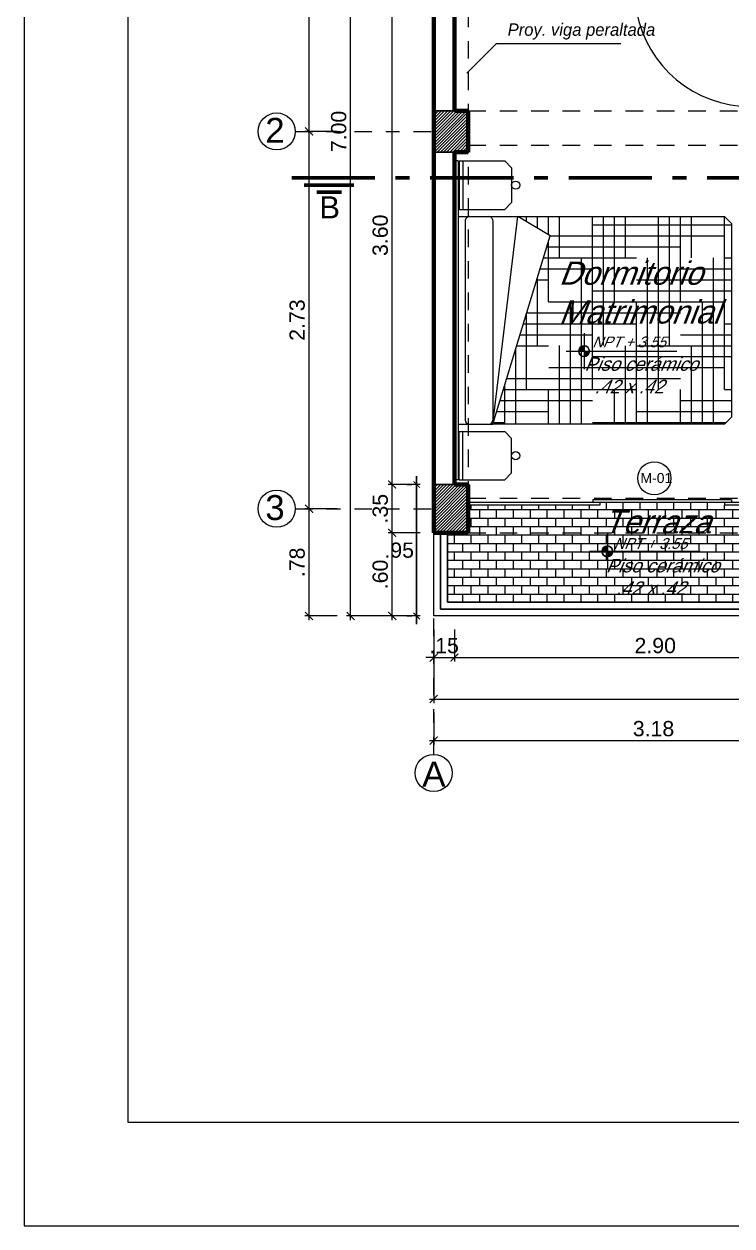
# Model space of a CAD drawing. Header units: millimetres. Extents: x 3779 to 7711, y 1445 to 3132.
# Drawn here: x 3853.56 to 3858.68, y 1460.93 to 1469.61 of the extents above; entities that cross this region are included whole.
import ezdxf

# ---------------------------------------------------------------- set-up
doc = ezdxf.new("R2010")
doc.units = ezdxf.units.MM
doc.header["$PDMODE"] = 3
for name, pattern in [('ACAD_ISO10W100', [18.5, 12, -3, 0.5, -3]), ('DASHDOTX2', [50.8, 25.4, -12.7, 0, -12.7]), ('HIDDEN', [9.525, 6.35, -3.175])]:
    doc.linetypes.add(name, pattern=pattern)
for name, color, linetype, lineweight in [('cotas', 7, 'Continuous', 5), ('EJES', 20, 'DASHDOTX2', 9), ('LINEA-DE-CORTE', 6, 'ACAD_ISO10W100', 60), ('MOBILIARIOS', 151, 'Continuous', 5), ('PERSONA', 7, 'Continuous', 9), ('pluma 0.0', 33, 'Continuous', 0), ('pluma 1', 1, 'Continuous', 9), ('pluma 2.5', 30, 'Continuous', 25), ('pluma 8', 98, 'Continuous', 80), ('proyecciones', 32, 'HIDDEN', 9), ('PUERTAS', 33, 'Continuous', 9), ('TEXTO', 7, 'Continuous', 9), ('TEXTURAS', 35, 'Continuous', 5)]:
    doc.layers.add(name, color=color, linetype=linetype, lineweight=lineweight)
doc.styles.add('nombreambiente', font='stylu.ttf', dxfattribs={"oblique": 20})
doc.styles.get("Standard").update_dxf_attribs({"font": 'arial.ttf'})
doc.styles.add('TIMES', font='arial.ttf', dxfattribs={"height": 0.11})
doc.dimstyles.new('INTERIOR', dxfattribs={"dimtxt": 0.11, "dimasz": 0.0465, "dimexe": 0.0345, "dimexo": 0.195, "dimgap": 0.0295, "dimtad": 2, "dimtih": 1, "dimtoh": 1, "dimzin": 4, "dimdsep": 46, "dimtxsty": 'Standard', "dimblk": 'ARCHTICK', "dimcen": 0, "dimdle": 0.06, "dimclrd": 256, "dimclre": 256, "dimclrt": 256, "dimadec": 0, "dimazin": 0, "dimtfac": 1, "dimtmove": 0, "dimatfit": 3, "dimldrblk": 'ARCHTICK', "dimfxl": 0.0345, "dimtolj": 1, "dimtzin": 0, "dimlwe": 25, "dimarcsym": 0})
doc.dimstyles.new('julio', dxfattribs={"dimtxt": 0.11, "dimasz": 0.057, "dimexe": 0.03, "dimexo": 0.097, "dimgap": 0.0295, "dimtad": 1, "dimzin": 4, "dimdsep": 46, "dimtxsty": 'TIMES', "dimblk": 'ARCHTICK', "dimcen": 0, "dimdle": 0.03, "dimclrd": 256, "dimclre": 256, "dimclrt": 256, "dimadec": 0, "dimazin": 0, "dimtfac": 1, "dimtix": 1, "dimtmove": 2, "dimatfit": 2, "dimldrblk": 'ARCHTICK', "dimfxl": 1, "dimtolj": 1, "dimtzin": 0, "dimlwd": 5, "dimlwe": 5, "dimarcsym": 0})
pattern_1 = [(45, (2.658548, -73.21544), (-0.01122532015, 0.01122532015), [])]

# ---------------------------------------------------------------- blocks, each defined once
blk = doc.blocks.new('cama plaza y media')
at = {"layer": 'pluma 0.0'}
h = blk.add_hatch(dxfattribs=at)
h.set_pattern_fill('HOUND', color=256, scale=0.05)
h.set_pattern_definition([(0, (-1398.54301, -856.4955), (0.3175, 0.079375), [1.27, -0.635]), (90, (-1398.54301, -856.4955), (-0.079375, -0.3175), [1.27, -0.635])])
h.paths.add_polyline_path([(589.6573, 323.637), (591.3299, 323.637), (591.3799, 323.687), (591.3799, 325.087), (591.3299, 325.137), (589.8463, 325.137), (589.8463, 325.1324), (590.0716, 324.9989)])
at = {"layer": 'MOBILIARIOS'}
for p, q in [((589.3799, 325.5389), (589.3799, 323.235)), ((589.4073, 325.5389), (589.3799, 325.5389)), ((589.4073, 325.5389), (589.4073, 323.235)), ((589.413, 325.5389), (589.413, 325.1889)), ((589.413, 325.5389), (589.743, 325.5389)), ((589.413, 325.5389), (589.743, 325.5389)), ((589.4408, 325.5389), (589.4408, 325.1889)), ((589.743, 325.5389), (589.793, 325.4889)), ((589.793, 325.4889), (589.793, 325.2389)), ((589.793, 325.2389), (589.743, 325.1889)), ((589.413, 325.1889), (589.743, 325.1889)), ((589.4073, 325.137), (589.8385, 325.137)), ((589.4573, 325.105), (589.4573, 323.6668)), ((589.4893, 325.137), (589.6273, 325.137)), ((589.6573, 323.637), (589.8385, 325.137)), ((589.6573, 325.107), (589.6573, 323.667)), ((589.8385, 325.137), (591.3299, 325.137)), ((590.0716, 324.9989), (589.8385, 325.137)), ((591.3299, 325.137), (591.3799, 325.087)), ((591.3799, 325.087), (591.3799, 323.687)), ((589.6573, 323.637), (590.0716, 324.9989)), ((591.3799, 323.687), (591.3299, 323.637)), ((589.4073, 323.637), (589.6573, 323.637)), ((589.4872, 323.637), (589.6273, 323.637)), ((591.3299, 323.637), (589.6573, 323.637)), ((589.413, 323.235), (589.413, 323.585)), ((589.413, 323.585), (589.743, 323.585)), ((589.4408, 323.235), (589.4408, 323.585)), ((589.793, 323.535), (589.743, 323.585)), ((589.793, 323.285), (589.793, 323.535)), ((589.743, 323.235), (589.793, 323.285)), ((589.4073, 323.235), (589.3799, 323.235)), ((589.413, 323.235), (589.743, 323.235)), ((589.413, 323.235), (589.743, 323.235))]:
    blk.add_line(p, q, dxfattribs=at)
for centre in [(589.8222, 325.3639), (589.8222, 323.41)]:
    blk.add_circle(centre, 0.0292, dxfattribs=at)
for centre, radius, start, end in [((589.4893, 325.105), 0.032, 90.00005, 180.00008), ((589.6273, 325.107), 0.03, 359.99996, 90.00002), ((589.4873, 323.667), 0.03, 180.37143, 269.88732), ((589.6273, 323.667), 0.03, 270, 0)]:
    blk.add_arc(centre, radius, start, end, dxfattribs=at)
blk = doc.blocks.new('eqwqewr')
at = {"layer": 'PUERTAS'}
for p, q in [((0.1178, 0.7625, 4483.175), (0.0879, 0.7582, 4483.175)), ((0.0879, 0.7582, 4483.175), (0.2051, -0.0706, 4483.175)), ((0.0942, 0.704, 4483.175), (0.0902, 0.693, 4483.175)), ((0.0955, 0.7042, 4483.175), (0.0942, 0.704, 4483.175)), ((0.1005, 0.6591, 4483.175), (0.0942, 0.704, 4483.175)), ((0.1248, 0.713, 4483.175), (0.0949, 0.7087, 4483.175)), ((0.235, -0.0663, 4483.175), (0.1178, 0.7625, 4483.175)), ((0.1254, 0.7084, 4483.175), (0.1268, 0.7086, 4483.175)), ((0.1331, 0.6637, 4483.175), (0.1268, 0.7086, 4483.175)), ((0.1268, 0.7086, 4483.175), (0.1336, 0.6992, 4483.175)), ((0.1336, 0.6992, 4483.175), (0.137, 0.6996, 4483.175)), ((0.1371, 0.6747, 4483.175), (0.1336, 0.6992, 4483.175)), ((0.1374, 0.6969, 4483.175), (0.137, 0.6996, 4483.175)), ((0.1374, 0.6969, 4483.175), (0.1408, 0.6974, 4483.175)), ((0.1401, 0.6779, 4483.175), (0.1374, 0.6969, 4483.175)), ((0.1411, 0.6954, 4483.175), (0.1408, 0.6974, 4483.175)), ((0.1411, 0.6954, 4483.175), (0.1445, 0.6958, 4483.175)), ((0.1432, 0.6804, 4483.175), (0.1411, 0.6954, 4483.175)), ((0.1437, 0.7013, 4483.175), (0.1635, 0.7082, 4483.175)), ((0.1445, 0.6958, 4483.175), (0.1437, 0.7013, 4483.175)), ((0.1466, 0.6809, 4483.175), (0.1445, 0.6958, 4483.175)), ((0.1635, 0.7082, 4483.175), (0.1684, 0.6743, 4483.175)), ((0.0589, 0.6934, 4483.175), (0.0637, 0.6595, 4483.175)), ((0.0799, 0.6922, 4483.175), (0.0589, 0.6934, 4483.175)), ((0.0835, 0.6664, 4483.175), (0.0637, 0.6595, 4483.175)), ((0.0806, 0.6868, 4483.175), (0.0799, 0.6922, 4483.175)), ((0.084, 0.6873, 4483.175), (0.0806, 0.6868, 4483.175)), ((0.0828, 0.6718, 4483.175), (0.0806, 0.6868, 4483.175)), ((0.0862, 0.6723, 4483.175), (0.0828, 0.6718, 4483.175)), ((0.0828, 0.6718, 4483.175), (0.0835, 0.6664, 4483.175)), ((0.0871, 0.6898, 4483.175), (0.0837, 0.6893, 4483.175)), ((0.084, 0.6873, 4483.175), (0.0837, 0.6893, 4483.175)), ((0.0862, 0.6723, 4483.175), (0.084, 0.6873, 4483.175)), ((0.0862, 0.6723, 4483.175), (0.0864, 0.6703, 4483.175)), ((0.0898, 0.6708, 4483.175), (0.0864, 0.6703, 4483.175)), ((0.0902, 0.693, 4483.175), (0.0868, 0.6925, 4483.175)), ((0.0871, 0.6898, 4483.175), (0.0868, 0.6925, 4483.175)), ((0.0898, 0.6708, 4483.175), (0.0871, 0.6898, 4483.175)), ((0.0898, 0.6708, 4483.175), (0.0902, 0.6681, 4483.175)), ((0.0936, 0.6685, 4483.175), (0.0902, 0.693, 4483.175)), ((0.0936, 0.6685, 4483.175), (0.0902, 0.6681, 4483.175)), ((0.1005, 0.6591, 4483.175), (0.0936, 0.6685, 4483.175)), ((0.0987, 0.6817, 4483.175), (0.0987, 0.6817, 4483.175)), ((0.0987, 0.6817, 4483.175), (0.0987, 0.6817, 4483.175)), ((0.1019, 0.6593, 4483.175), (0.1005, 0.6591, 4483.175)), ((0.1318, 0.6635, 4483.175), (0.1331, 0.6637, 4483.175)), ((0.1331, 0.6637, 4483.175), (0.1371, 0.6747, 4483.175)), ((0.1371, 0.6747, 4483.175), (0.1405, 0.6752, 4483.175)), ((0.1401, 0.6779, 4483.175), (0.1435, 0.6784, 4483.175)), ((0.1401, 0.6779, 4483.175), (0.1405, 0.6752, 4483.175)), ((0.1432, 0.6804, 4483.175), (0.1466, 0.6809, 4483.175)), ((0.1432, 0.6804, 4483.175), (0.1435, 0.6784, 4483.175)), ((0.1466, 0.6809, 4483.175), (0.1474, 0.6755, 4483.175)), ((0.1474, 0.6755, 4483.175), (0.1684, 0.6743, 4483.175)), ((-0.5995, -0.0707, 4483.175), (-0.6297, -0.0707, 4483.175)), ((-0.6297, -0.0707, 4483.175), (-0.6297, -0.1273, 4483.175)), ((-0.5995, -0.0707, 4483.175), (-0.5995, -0.1019, 4483.175)), ((0.228, -0.0168, 4483.175), (0.1981, -0.021, 4483.175)), ((0.235, -0.0663, 4483.175), (0.2051, -0.0706, 4483.175)), ((0.2401, -0.0707, 4483.175), (0.2401, -0.1019, 4483.175)), ((0.2401, -0.0707, 4483.175), (0.2703, -0.0707, 4483.175)), ((0.2401, -0.0707, 4483.175), (0.2401, -0.1019, 4483.175)), ((0.2703, -0.0707, 4483.175), (0.2703, -0.1273, 4483.175)), ((-0.5909, -0.1273, 4483.175), (-0.6297, -0.1273, 4483.175)), ((-0.5909, -0.1019, 4483.175), (-0.5995, -0.1019, 4483.175)), ((-0.5909, -0.1019, 4483.175), (-0.5909, -0.1273, 4483.175)), ((0.2315, -0.1019, 4483.175), (0.2401, -0.1019, 4483.175)), ((0.2315, -0.1019, 4483.175), (0.2315, -0.1273, 4483.175)), ((0.2315, -0.1273, 4483.175), (0.2703, -0.1273, 4483.175))]:
    blk.add_line(p, q, dxfattribs=at)
for radius in [0.00461, 0.000461]:
    blk.add_circle((0.2397, -0.0661, 4483.175), radius, dxfattribs=at)
at = {"layer": 'TEXTURAS', "linetype": 'Continuous', "extrusion": (-4.60854e-07, -6.59516e-08, 1)}
for p, q in [((0.0879, 0.7582, 4483.175), (0.1248, 0.713, 4483.175)), ((0.1178, 0.7625, 4483.175), (0.0949, 0.7087, 4483.175)), ((0.1981, -0.021, 4483.175), (0.235, -0.0663, 4483.175)), ((0.228, -0.0168, 4483.175), (0.2051, -0.0706, 4483.175))]:
    blk.add_line(p, q, dxfattribs=at)
at = {"layer": 'TEXTURAS'}
blk.add_arc((0.2406, -0.0678, 4483.175), 0.8401, 100.47523, 180.19864, dxfattribs=at)
blk = doc.blocks.new('iiuyu')
at = {"layer": 'pluma 1', "ltscale": 0.3}
h = blk.add_hatch(color=256, dxfattribs=at)
h.paths.add_polyline_path([(1118.6362, 393.0279, 0.414214), (1118.5977, 392.9893), (1118.6362, 392.9893)])
h.paths.add_polyline_path([(1118.6747, 392.9893), (1118.6362, 392.9893), (1118.6362, 392.9508, 0.414214)])
for p, q in [((1118.6362, 393.1195), (1118.6362, 392.8592)), ((1118.506, 392.9893), (1119.307, 392.9893))]:
    blk.add_line(p, q, dxfattribs=at)
blk.add_circle((1118.6362, 392.9893), 0.0385, dxfattribs=at)
for start, end in [(0, 180), (180, 0)]:
    blk.add_arc((1118.6362, 392.9893), 0.0385, start, end, dxfattribs=at)
blk = doc.blocks.new('_ArchTick')
at = {"color": 0, "linetype": 'ByBlock', "lineweight": 40, "const_width": 0.15}
blk.add_lwpolyline([(-0.5, -0.5), (0.5, 0.5)], dxfattribs=at)
blk = doc.blocks.new('*D319')
at = {"layer": 'cotas', "lineweight": 5, "transparency": 16777216}
for p, q in [((3855.922, 1465.3046), (3855.922, 1472.3646)), ((3856.425, 1472.3346), (3855.892, 1472.3346)), ((3856.425, 1465.3346), (3855.892, 1465.3346))]:
    blk.add_line(p, q, dxfattribs=at)
at = {"layer": 'Defpoints', "color": 0, "transparency": 16777216}
for p in [(3855.922, 1472.3346), (3856.522, 1472.3346), (3856.522, 1465.3346)]:
    blk.add_point(p, dxfattribs=at)
at = {"layer": 'cotas', "lineweight": 5, "transparency": 16777216, "xscale": 0.057, "yscale": 0.057, "zscale": 0.057}
for p, rotation in [((3855.922, 1472.3346), 90), ((3855.922, 1465.3346), 270)]:
    blk.add_blockref('_ArchTick', p, dxfattribs=dict(at, rotation=rotation))
at = {"layer": 'cotas', "transparency": 16777216, "insert": (3855.8363, 1468.8346), "char_height": 0.11, "attachment_point": 5, "rotation": 90, "style": 'TIMES'}
blk.add_mtext('\\A1;7.00', dxfattribs=at)
blk = doc.blocks.new('*D234')
at = {"layer": 'cotas', "lineweight": 5, "transparency": 16777216}
for p, q in [((3855.622, 1468.8046), (3855.622, 1472.3646)), ((3855.825, 1472.3346), (3855.592, 1472.3346)), ((3855.825, 1468.8346), (3855.592, 1468.8346))]:
    blk.add_line(p, q, dxfattribs=at)
at = {"layer": 'Defpoints', "color": 0, "transparency": 16777216}
for p in [(3855.622, 1472.3346), (3855.922, 1472.3346), (3855.922, 1468.8346)]:
    blk.add_point(p, dxfattribs=at)
at = {"layer": 'cotas', "lineweight": 5, "transparency": 16777216, "xscale": 0.057, "yscale": 0.057, "zscale": 0.057}
for p, rotation in [((3855.622, 1472.3346), 90), ((3855.622, 1468.8346), 270)]:
    blk.add_blockref('_ArchTick', p, dxfattribs=dict(at, rotation=rotation))
at = {"layer": 'cotas', "transparency": 16777216, "insert": (3855.5363, 1470.5846), "char_height": 0.11, "attachment_point": 5, "rotation": 90, "style": 'TIMES'}
blk.add_mtext('\\A1;3.50', dxfattribs=at)
blk = doc.blocks.new('*D248')
at = {"layer": 'cotas', "lineweight": 5, "transparency": 16777216}
for p, q in [((3856.522, 1464.6376), (3856.522, 1464.4046)), ((3859.697, 1464.6376), (3859.697, 1464.4046)), ((3856.492, 1464.4346), (3859.727, 1464.4346))]:
    blk.add_line(p, q, dxfattribs=at)
at = {"layer": 'Defpoints', "color": 0, "transparency": 16777216}
for p in [(3856.522, 1464.7346), (3859.697, 1464.7346), (3859.697, 1464.4346)]:
    blk.add_point(p, dxfattribs=at)
at = {"layer": 'cotas', "lineweight": 5, "transparency": 16777216, "xscale": 0.057, "yscale": 0.057, "zscale": 0.057, "rotation": 180}
blk.add_blockref('_ArchTick', (3856.522, 1464.4346), dxfattribs=at)
at = {"layer": 'cotas', "lineweight": 5, "transparency": 16777216, "xscale": 0.057, "yscale": 0.057, "zscale": 0.057}
blk.add_blockref('_ArchTick', (3859.697, 1464.4346), dxfattribs=at)
at = {"layer": 'cotas', "transparency": 16777216, "insert": (3858.1095, 1464.5203), "char_height": 0.11, "attachment_point": 5, "style": 'TIMES'}
blk.add_mtext('\\A1;3.18', dxfattribs=at)
blk = doc.blocks.new('*D250')
at = {"layer": 'cotas', "lineweight": 5, "transparency": 16777216}
for p, q in [((3871.072, 1466.2126), (3871.072, 1464.7046)), ((3856.522, 1465.2376), (3856.522, 1464.7046)), ((3856.492, 1464.7346), (3871.102, 1464.7346))]:
    blk.add_line(p, q, dxfattribs=at)
at = {"layer": 'Defpoints', "color": 0, "transparency": 16777216}
for p in [(3871.072, 1466.3096), (3856.522, 1465.3346), (3871.072, 1464.7346)]:
    blk.add_point(p, dxfattribs=at)
at = {"layer": 'cotas', "lineweight": 5, "transparency": 16777216, "xscale": 0.057, "yscale": 0.057, "zscale": 0.057, "rotation": 180}
blk.add_blockref('_ArchTick', (3856.522, 1464.7346), dxfattribs=at)
at = {"layer": 'cotas', "lineweight": 5, "transparency": 16777216, "xscale": 0.057, "yscale": 0.057, "zscale": 0.057}
blk.add_blockref('_ArchTick', (3871.072, 1464.7346), dxfattribs=at)
at = {"layer": 'cotas', "transparency": 16777216, "insert": (3863.797, 1464.8202), "char_height": 0.11, "attachment_point": 5, "style": 'TIMES'}
blk.add_mtext('\\A1;14.55', dxfattribs=at)
blk = doc.blocks.new('*D251')
at = {"layer": 'cotas', "lineweight": 5, "transparency": 16777216}
for p, q in [((3856.522, 1465.2376), (3856.522, 1465.0046)), ((3856.672, 1465.2376), (3856.672, 1465.0046)), ((3856.522, 1465.0346), (3856.465, 1465.0346)), ((3856.522, 1465.0346), (3856.672, 1465.0346)), ((3856.672, 1465.0346), (3856.729, 1465.0346))]:
    blk.add_line(p, q, dxfattribs=at)
at = {"layer": 'Defpoints', "color": 0, "transparency": 16777216}
for p in [(3856.522, 1465.3346), (3856.672, 1465.3346), (3856.672, 1465.0346)]:
    blk.add_point(p, dxfattribs=at)
at = {"layer": 'cotas', "lineweight": 5, "transparency": 16777216, "xscale": 0.057, "yscale": 0.057, "zscale": 0.057}
blk.add_blockref('_ArchTick', (3856.522, 1465.0346), dxfattribs=at)
at = {"layer": 'cotas', "lineweight": 5, "transparency": 16777216, "xscale": 0.057, "yscale": 0.057, "zscale": 0.057, "rotation": 180}
blk.add_blockref('_ArchTick', (3856.672, 1465.0346), dxfattribs=at)
at = {"layer": 'cotas', "transparency": 16777216, "insert": (3856.597, 1465.1202), "char_height": 0.11, "attachment_point": 5, "style": 'TIMES'}
blk.add_mtext('\\A1;.15', dxfattribs=at)
blk = doc.blocks.new('*D252')
at = {"layer": 'cotas', "lineweight": 5, "transparency": 16777216}
for p, q in [((3856.672, 1465.2376), (3856.672, 1465.0046)), ((3859.572, 1465.2376), (3859.572, 1465.0046)), ((3856.642, 1465.0346), (3859.602, 1465.0346))]:
    blk.add_line(p, q, dxfattribs=at)
at = {"layer": 'Defpoints', "color": 0, "transparency": 16777216}
for p in [(3856.672, 1465.3346), (3859.572, 1465.3346), (3859.572, 1465.0346)]:
    blk.add_point(p, dxfattribs=at)
at = {"layer": 'cotas', "lineweight": 5, "transparency": 16777216, "xscale": 0.057, "yscale": 0.057, "zscale": 0.057, "rotation": 180}
blk.add_blockref('_ArchTick', (3856.672, 1465.0346), dxfattribs=at)
at = {"layer": 'cotas', "lineweight": 5, "transparency": 16777216, "xscale": 0.057, "yscale": 0.057, "zscale": 0.057}
blk.add_blockref('_ArchTick', (3859.572, 1465.0346), dxfattribs=at)
at = {"layer": 'cotas', "transparency": 16777216, "insert": (3858.122, 1465.1202), "char_height": 0.11, "attachment_point": 5, "style": 'TIMES'}
blk.add_mtext('\\A1;2.90', dxfattribs=at)
blk = doc.blocks.new('*D263')
at = {"layer": 'cotas', "lineweight": 5, "transparency": 16777216}
for p, q in [((3855.825, 1466.1096), (3855.592, 1466.1096)), ((3855.622, 1465.3046), (3855.622, 1466.1396)), ((3855.825, 1465.3346), (3855.592, 1465.3346))]:
    blk.add_line(p, q, dxfattribs=at)
at = {"layer": 'Defpoints', "color": 0, "transparency": 16777216}
for p in [(3855.622, 1466.1096), (3855.922, 1466.1096), (3855.922, 1465.3346)]:
    blk.add_point(p, dxfattribs=at)
at = {"layer": 'cotas', "lineweight": 5, "transparency": 16777216, "xscale": 0.057, "yscale": 0.057, "zscale": 0.057}
for p, rotation in [((3855.622, 1466.1096), 90), ((3855.622, 1465.3346), 270)]:
    blk.add_blockref('_ArchTick', p, dxfattribs=dict(at, rotation=rotation))
at = {"layer": 'cotas', "transparency": 16777216, "insert": (3855.5363, 1465.7221), "char_height": 0.11, "attachment_point": 5, "rotation": 90, "style": 'TIMES'}
blk.add_mtext('\\A1;.78', dxfattribs=at)
blk = doc.blocks.new('*D264')
at = {"layer": 'cotas', "lineweight": 5, "transparency": 16777216}
for p, q in [((3855.825, 1468.8346), (3855.592, 1468.8346)), ((3855.622, 1466.0796), (3855.622, 1468.8646)), ((3855.825, 1466.1096), (3855.592, 1466.1096))]:
    blk.add_line(p, q, dxfattribs=at)
at = {"layer": 'Defpoints', "color": 0, "transparency": 16777216}
for p in [(3855.622, 1468.8346), (3855.922, 1468.8346), (3855.922, 1466.1096)]:
    blk.add_point(p, dxfattribs=at)
at = {"layer": 'cotas', "lineweight": 5, "transparency": 16777216, "xscale": 0.057, "yscale": 0.057, "zscale": 0.057}
for p, rotation in [((3855.622, 1468.8346), 90), ((3855.622, 1466.1096), 270)]:
    blk.add_blockref('_ArchTick', p, dxfattribs=dict(at, rotation=rotation))
at = {"layer": 'cotas', "transparency": 16777216, "insert": (3855.5363, 1467.4721), "char_height": 0.11, "attachment_point": 5, "rotation": 90, "style": 'TIMES'}
blk.add_mtext('\\A1;2.73', dxfattribs=at)
blk = doc.blocks.new('*D265')
at = {"layer": 'cotas', "lineweight": 5, "transparency": 16777216}
for p, q in [((3856.425, 1465.9346), (3856.192, 1465.9346)), ((3856.222, 1465.3046), (3856.222, 1465.9646)), ((3856.425, 1465.3346), (3856.192, 1465.3346))]:
    blk.add_line(p, q, dxfattribs=at)
at = {"layer": 'Defpoints', "color": 0, "transparency": 16777216}
for p in [(3856.222, 1465.9346), (3856.522, 1465.9346), (3856.522, 1465.3346)]:
    blk.add_point(p, dxfattribs=at)
at = {"layer": 'cotas', "lineweight": 5, "transparency": 16777216, "xscale": 0.057, "yscale": 0.057, "zscale": 0.057}
for p, rotation in [((3856.222, 1465.9346), 90), ((3856.222, 1465.3346), 270)]:
    blk.add_blockref('_ArchTick', p, dxfattribs=dict(at, rotation=rotation))
at = {"layer": 'cotas', "transparency": 16777216, "insert": (3856.1363, 1465.6346), "char_height": 0.11, "attachment_point": 5, "rotation": 90, "style": 'TIMES'}
blk.add_mtext('\\A1;.60', dxfattribs=at)
blk = doc.blocks.new('*D266')
at = {"layer": 'cotas', "lineweight": 5, "transparency": 16777216}
for p, q in [((3856.222, 1466.2546), (3856.222, 1469.9146)), ((3856.425, 1469.8846), (3856.192, 1469.8846)), ((3856.425, 1466.2846), (3856.192, 1466.2846))]:
    blk.add_line(p, q, dxfattribs=at)
at = {"layer": 'Defpoints', "color": 0, "transparency": 16777216}
for p in [(3856.222, 1469.8846), (3856.522, 1469.8846), (3856.522, 1466.2846)]:
    blk.add_point(p, dxfattribs=at)
at = {"layer": 'cotas', "lineweight": 5, "transparency": 16777216, "xscale": 0.057, "yscale": 0.057, "zscale": 0.057}
for p, rotation in [((3856.222, 1469.8846), 90), ((3856.222, 1466.2846), 270)]:
    blk.add_blockref('_ArchTick', p, dxfattribs=dict(at, rotation=rotation))
at = {"layer": 'cotas', "transparency": 16777216, "insert": (3856.1363, 1468.0846), "char_height": 0.11, "attachment_point": 5, "rotation": 90, "style": 'TIMES'}
blk.add_mtext('\\A1;3.60', dxfattribs=at)
blk = doc.blocks.new('*D275')
at = {"layer": 'cotas', "lineweight": 5, "transparency": 16777216}
for p, q in [((3856.425, 1466.2846), (3856.192, 1466.2846)), ((3856.222, 1465.9046), (3856.222, 1466.3146)), ((3856.425, 1465.9346), (3856.192, 1465.9346))]:
    blk.add_line(p, q, dxfattribs=at)
at = {"layer": 'Defpoints', "color": 0, "transparency": 16777216}
for p in [(3856.222, 1466.2846), (3856.522, 1466.2846), (3856.522, 1465.9346)]:
    blk.add_point(p, dxfattribs=at)
at = {"layer": 'cotas', "lineweight": 5, "transparency": 16777216, "xscale": 0.057, "yscale": 0.057, "zscale": 0.057}
for p, rotation in [((3856.222, 1466.2846), 90), ((3856.222, 1465.9346), 270)]:
    blk.add_blockref('_ArchTick', p, dxfattribs=dict(at, rotation=rotation))
at = {"layer": 'cotas', "transparency": 16777216, "insert": (3856.1363, 1466.1096), "char_height": 0.11, "attachment_point": 5, "rotation": 90, "style": 'TIMES'}
blk.add_mtext('\\A1;.35', dxfattribs=at)
blk = doc.blocks.new('*D868')
at = {"layer": 'cotas', "lineweight": 25, "transparency": 16777216}
for p, q in [((3856.327, 1466.2846), (3856.3645, 1466.2846)), ((3856.327, 1465.3346), (3856.3645, 1465.3346))]:
    blk.add_line(p, q, dxfattribs=at)
at = {"layer": 'cotas', "lineweight": -2, "transparency": 16777216}
blk.add_line((3856.399, 1466.3446), (3856.399, 1465.2746), dxfattribs=at)
at = {"layer": 'Defpoints', "color": 0, "transparency": 16777216}
for p in [(3856.522, 1466.2846), (3856.399, 1465.3346), (3856.522, 1465.3346)]:
    blk.add_point(p, dxfattribs=at)
at = {"layer": 'cotas', "lineweight": -2, "transparency": 16777216, "xscale": 0.04649999999999999, "yscale": 0.04649999999999999, "zscale": 0.04649999999999999}
for p, rotation in [((3856.399, 1466.2846), 90), ((3856.399, 1465.3346), 270)]:
    blk.add_blockref('_ArchTick', p, dxfattribs=dict(at, rotation=rotation))
at = {"layer": 'cotas', "transparency": 16777216, "insert": (3856.2728, 1465.8096), "char_height": 0.11, "attachment_point": 5}
blk.add_mtext('\\A1;.95', dxfattribs=at)

msp = doc.modelspace()

# ---------------------------------------------------------------- hatches: boundary and pattern name
at = {"layer": 'TEXTURAS'}
h = msp.add_hatch(dxfattribs=at)
h.set_pattern_fill('LINE', color=256, scale=0.005, angle=45)
h.set_pattern_definition(pattern_1)
h.paths.add_polyline_path([(3856.522, 1468.6846), (3856.772, 1468.6846), (3856.772, 1468.9846), (3856.522, 1468.9846)])
h = msp.add_hatch(dxfattribs=at)
h.set_pattern_fill('LINE', color=256, scale=0.005, angle=45)
h.set_pattern_definition(pattern_1)
h.paths.add_polyline_path([(3856.772, 1466.2846), (3856.672, 1466.2846), (3856.522, 1466.2846), (3856.522, 1465.9346), (3856.772, 1465.9346)])
h = msp.add_hatch(dxfattribs=at)
h.set_pattern_fill('AR-B816', color=256, scale=0.0003)
h.set_pattern_definition([(0, (2.65855, -85.938945), (1e-17, 0.06096), []), (90, (2.65855, -85.938945), (-0.06096, 0.06096), [0.06096, -0.06096])])
h.paths.add_polyline_path([(3859.572, 1465.4846), (3859.572, 1466.1346), (3858.622, 1466.1346), (3858.622, 1466.1546), (3857.722, 1466.1546), (3857.722, 1466.1346), (3856.772, 1466.1346), (3856.772, 1465.9346), (3856.622, 1465.9346), (3856.622, 1465.4346), (3859.722, 1465.4346), (3859.722, 1465.4846)])

# ---------------------------------------------------------------- linework, layer by layer
at = {"layer": 'cotas'}
for points in [[(3853.5634, 1460.9283), (3895.5634, 1460.9283), (3895.5634, 1490.6283), (3853.5634, 1490.6283)], [(3854.3134, 1461.6783), (3894.8134, 1461.6783), (3894.8134, 1489.8783), (3854.3134, 1489.8783)]]:
    msp.add_lwpolyline(points, close=True, dxfattribs=at)
at = {"layer": 'EJES', "ltscale": 0.005}
for p, q in [((3855.522, 1468.8346), (3856.522, 1468.8346)), ((3855.522, 1466.1096), (3856.522, 1466.1096)), ((3856.522, 1464.3346), (3856.522, 1465.3346))]:
    msp.add_line(p, q, dxfattribs=at)
at = {"layer": 'LINEA-DE-CORTE', "ltscale": 0.05}
for p, q in [((3855.4973, 1468.4996), (3858.769, 1468.4996)), ((3855.587, 1468.4478), (3855.9459, 1468.4478)), ((3855.6768, 1468.396), (3855.8562, 1468.396))]:
    msp.add_line(p, q, dxfattribs=at)
at = {"layer": 'pluma 1'}
for p, q in [((3857.672, 1466.1746), (3857.672, 1466.1546)), ((3858.672, 1466.1746), (3857.672, 1466.1746)), ((3858.672, 1466.1746), (3858.672, 1466.1546)), ((3859.572, 1466.1546), (3856.772, 1466.1546)), ((3857.722, 1466.1346), (3856.772, 1466.1346)), ((3857.722, 1466.1546), (3857.722, 1466.1346)), ((3858.622, 1466.1546), (3858.622, 1466.1346)), ((3859.572, 1466.1346), (3858.622, 1466.1346)), ((3856.522, 1465.3346), (3856.522, 1465.9346)), ((3859.822, 1465.3346), (3856.522, 1465.3346))]:
    msp.add_line(p, q, dxfattribs=at)
for centre, radius in [((3855.3881, 1468.8346), 0.1339), ((3858.1158, 1466.329), 0.12), ((3855.3881, 1466.1096), 0.1339), ((3856.522, 1464.2007), 0.1339)]:
    msp.add_circle(centre, radius, dxfattribs=at)
at = {"layer": 'pluma 2.5'}
for p, q in [((3856.572, 1465.3846), (3856.572, 1465.9346)), ((3856.622, 1465.4346), (3856.622, 1465.9346)), ((3859.722, 1465.4346), (3856.622, 1465.4346)), ((3859.772, 1465.3846), (3856.572, 1465.3846))]:
    msp.add_line(p, q, dxfattribs=at)
for points in [[(3856.522, 1468.6846), (3856.772, 1468.6846), (3856.772, 1468.9846), (3856.522, 1468.9846)], [(3856.772, 1465.9346), (3856.522, 1465.9346), (3856.522, 1466.2846), (3856.772, 1466.2846)]]:
    msp.add_lwpolyline(points, close=True, dxfattribs=at)
at = {"layer": 'pluma 8'}
for p, q in [((3856.522, 1472.3346), (3856.522, 1465.9346)), ((3856.672, 1469.8846), (3856.672, 1468.9846)), ((3856.772, 1468.9846), (3856.672, 1468.9846)), ((3856.772, 1468.6846), (3856.772, 1468.9846)), ((3856.672, 1468.6846), (3856.672, 1466.2846)), ((3856.672, 1468.6846), (3856.772, 1468.6846)), ((3856.772, 1466.2846), (3856.672, 1466.2846)), ((3856.772, 1465.9346), (3856.772, 1466.2846)), ((3856.772, 1465.9346), (3856.522, 1465.9346))]:
    msp.add_line(p, q, dxfattribs=at)
at = {"layer": 'proyecciones', "linetype": 'HIDDEN', "ltscale": 0.02}
for p, q in [((3856.772, 1471.9846), (3856.772, 1466.2846)), ((3856.772, 1468.9846), (3870.747, 1468.9846)), ((3856.772, 1468.7346), (3870.672, 1468.7346)), ((3856.772, 1466.1846), (3862.822, 1466.1846)), ((3856.772, 1465.9346), (3862.822, 1465.9346))]:
    msp.add_line(p, q, dxfattribs=at)
at = {"layer": 'TEXTURAS'}
msp.add_lwpolyline([(3857.873, 1469.468), (3856.973, 1469.468), (3856.7609, 1469.2559)], dxfattribs=at)

# ---------------------------------------------------------------- block references
at = {"layer": 'MOBILIARIOS'}
msp.add_blockref('cama plaza y media', (3267.2921, 1143.0826), dxfattribs=at)
at = {"layer": 'pluma 1', "linetype": 'Continuous'}
for p in [(2738.9717, 1074.2587), (2739.1403, 1072.8126)]:
    msp.add_blockref('iiuyu', p, dxfattribs=at)
at = {"layer": 'PUERTAS', "rotation": 90.00000000000001}
msp.add_blockref('eqwqewr', (3858.7447, 1469.6142, -4483.175), dxfattribs=at)

# ---------------------------------------------------------------- texts
at = {"insert": (3855.6963, 1468.3666), "char_height": 0.16, "width": 1.3216, "attachment_point": 1}
msp.add_mtext('B', dxfattribs=at)
at = {"layer": 'PERSONA', "linetype": 'Continuous', "insert": (3858.0155, 1466.3673), "char_height": 0.072, "width": 1.154549, "attachment_point": 1}
msp.add_mtext('M-01', dxfattribs=at)
at = {"layer": 'TEXTO', "insert": (3857.0562, 1469.615), "char_height": 0.0896, "width": 2.293656, "attachment_point": 1}
msp.add_mtext('{\\fStylus BT|b0|i1|c0|p34;\\C7;Proy. viga peraltada}', dxfattribs=at)
at = {"layer": 'TEXTO', "color": 5, "char_height": 0.18, "width": 2.597734}
for s, insert, attachment_point in [('{\\C7;2}', (3855.3057, 1468.9327), 1), ('{\\C7;3}', (3855.3057, 1466.2077), 1), ('{\\C7;A}', (3856.4396, 1464.1025), 7)]:
    msp.add_mtext(s, dxfattribs=dict(at, insert=insert, attachment_point=attachment_point))
at = {"layer": 'TEXTO', "attachment_point": 1, "style": 'nombreambiente'}
for s, insert, char_height, width in [('{\\Q21;Dormitorio Matrimonial}', (3857.4246, 1467.8952), 0.168, 1.67738), ('{\\Q23;NPT + 3.55}', (3857.6662, 1467.3533), 0.078, 0.949042), ('{\\Q23; Piso cerámico    \\P   .42 x .42\\P   }', (3857.5738, 1467.2031), 0.0975, 1.795972), ('{\\Q21;Terraza}', (3857.7465, 1466.0997), 0.168, 1.67738), ('{\\Q23;NPT + 3.55}', (3857.821, 1465.8972), 0.078, 0.949042), ('{\\Q23; Piso cerámico    \\P   .42 x .42\\P   }', (3857.7286, 1465.747), 0.0975, 1.795972)]:
    msp.add_mtext(s, dxfattribs=dict(at, insert=insert, char_height=char_height, width=width))

# ---------------------------------------------------------------- dimensions: what is measured, and where the dimension line sits
at = {"layer": 'cotas'}
for base, p1, p2, dimstyle, picture, middle in [((3855.622, 1472.3346), (3855.922, 1468.8346), (3855.922, 1472.3346), 'julio', '*D234', (3855.5363, 1470.5846)), ((3856.222, 1469.8846), (3856.522, 1466.2846), (3856.522, 1469.8846), 'julio', '*D266', (3856.1363, 1468.0846)), ((3855.6220035066, 1468.8345546046), (3855.9220035066, 1466.1095546046), (3855.9220035066, 1468.8345546046), 'julio', '*D264', (3855.5363029609, 1467.4720546046)), ((3856.222, 1466.2846), (3856.522, 1465.9346), (3856.522, 1466.2846), 'julio', '*D275', (3856.1363, 1466.1096)), ((3856.399, 1465.3346), (3856.522, 1466.2846), (3856.522, 1465.3346), 'INTERIOR', '*D868', (3856.2728, 1465.8096)), ((3855.6220035066, 1466.1095546046), (3855.9220035066, 1465.3345546046), (3855.9220035066, 1466.1095546046), 'julio', '*D263', (3855.5363404779, 1465.7220546046)), ((3856.222, 1465.9346), (3856.522, 1465.3346), (3856.522, 1465.9346), 'julio', '*D265', (3856.1363, 1465.6346))]:
    dim = msp.add_linear_dim(base=base, p1=p1, p2=p2, angle=90, dimstyle=dimstyle, dxfattribs=at)
    dim.commit()
    dim.dimension.update_dxf_attribs({"geometry": picture, "text_midpoint": middle})
for p1, p2, distance, picture, middle in [((3856.522, 1465.3346), (3856.522, 1472.3346), 0.6, '*D319', (3855.8363, 1468.8346)), ((3856.5220035066, 1464.7345546046), (3859.6970035066, 1464.7345546046), -0.3, '*D248', (3858.1095035066, 1464.5202551503))]:
    dim = msp.add_aligned_dim(p1=p1, p2=p2, distance=distance, dimstyle='julio', dxfattribs=at)
    dim.commit()
    dim.dimension.update_dxf_attribs({"geometry": picture, "text_midpoint": middle})
for base, p1, p2, picture, middle in [((3871.072, 1464.7346), (3856.522, 1465.3346), (3871.072, 1466.3096), '*D250', (3863.797, 1464.8202)), ((3856.672, 1465.0346), (3856.522, 1465.3346), (3856.672, 1465.3346), '*D251', (3856.597, 1465.1202)), ((3859.572, 1465.0346), (3856.672, 1465.3346), (3859.572, 1465.3346), '*D252', (3858.122, 1465.1202))]:
    dim = msp.add_linear_dim(base=base, p1=p1, p2=p2, dimstyle='julio', dxfattribs=at)
    dim.commit()
    dim.dimension.update_dxf_attribs({"geometry": picture, "text_midpoint": middle})

doc.saveas('drawing.dxf')
